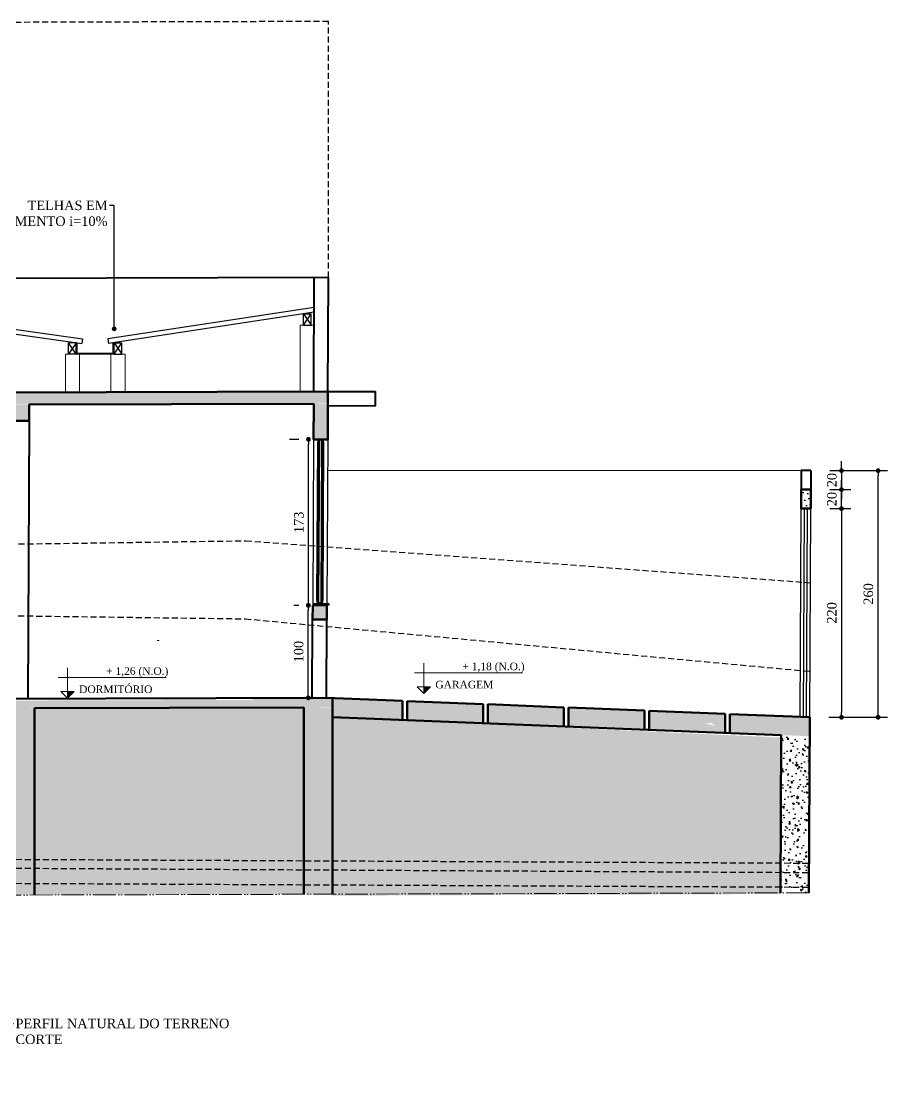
# Model space of a CAD drawing. Header units: millimetres. Extents: x 103208 to 171806, y -164 to 10038.
# Drawn here: x 114773 to 115686, y 837 to 1968 of the extents above; entities that cross this region are included whole.
import ezdxf
from ezdxf import colors
from ezdxf.entities.mleader import LeaderData, LeaderLine
from ezdxf.math import Vec2, Vec3

# ---------------------------------------------------------------- set-up
doc = ezdxf.new("R2010")
doc.units = ezdxf.units.MM
for name, pattern in [('ACAD_ISO05W100', [33, 24, -3, 0, -3, 0, -3]), ('ACAD_ISO06W100', [36, 24, -3, 0, -3, 0, -3, 0, -3]), ('HIDDEN', [9.525, 6.35, -3.175])]:
    doc.linetypes.add(name, pattern=pattern)
for name, color, linetype in [('ACESSORIOS', 2, 'Continuous'), ('Fechamento Varanda', 3, 'Continuous'), ('Piso', 55, 'Continuous'), ('Piso Lay-out', 19, 'Continuous'), ('Portas-Cotas', 2, 'Continuous'), ('Projeção Janela - Viga', 1, 'HIDDEN'), ('Projeção perfil', 74, 'HIDDEN')]:
    doc.layers.add(name, color=color, linetype=linetype)
for name, color, linetype, lineweight in [('Corte Planta', 4, 'ACAD_ISO06W100', 40), ('Fachadas - Varanda', 3, 'Continuous', 30), ('Hachura', 1, 'Continuous', 9), ('MURO', 3, 'Continuous', 0), ('Parede Baixa', 5, 'Continuous', 50), ('Parede Corte', 4, 'Continuous', 40), ('Perfil Natural-1', 241, 'HIDDEN', 25), ('Perfil Natural-2', 40, 'HIDDEN', 25), ('Perfil Natural-4', 150, 'HIDDEN', 25), ('Pilares Sub-solo', 7, 'Continuous', 70), ('Pisos Externos', 15, 'Continuous', 9), ('Portas - Janelas', 2, 'Continuous', 20), ('Projeção Balanço', 2, 'ACAD_ISO05W100', 20)]:
    doc.layers.add(name, color=color, linetype=linetype, lineweight=lineweight)
doc.styles.add('Valéria', font='romantic.ttf', dxfattribs={"height": 10})
doc.styles.add('Valéria1', font='romantic.ttf', dxfattribs={"height": 10})
doc.dimstyles.new('Cota - 50', dxfattribs={"dimtxt": 10, "dimasz": 5, "dimexe": 10, "dimexo": 20, "dimgap": 5, "dimtad": 1, "dimtxsty": 'Valéria', "dimblk": 'DOT', "dimcen": 0, "dimclrd": 12, "dimclre": 12, "dimclrt": 2, "dimazin": 2, "dimtfac": 1, "dimtix": 1, "dimtmove": 0, "dimatfit": 3, "dimldrblk": 'DOT', "dimfxl": 1, "dimarcsym": 0})
pattern_1 = [(95, (403.022, -53.632), (14.009465, 11.755338), [1.905, -20.955]), (40, (403.022, -53.632), (-16.0018453, 11.017673), [1.524, -16.7640584]), (145.451445, (404.19, -52.653), (-1.9923798, 22.7730102), [1.619001, -17.8090245]), (91.1842, (399.43, -50.04), (22.1410243, 16.1953413), [2.8575, -31.4325]), (141.635558, (401.275, -48.69), (-0.708662, 34.2826764), [2.428502, -26.713561]), (36.18415, (399.43, -50.04), (-0.708662, 34.2826764), [2.285997, -25.145973]), (66, (402.124, -49.142), (17.951998, 3.489515), [1.905, -20.955]), (11, (402.124, -49.142), (-8.6539927, 17.3941193), [1.524, -16.764]), (116.451445, (403.62, -48.852), (9.2980052, 20.8836343), [1.619001, -17.8089938]), (82.5, (403.022, -53.6324), (-5.7605469, 6.19734137), [0, -16.5608, 0, -17.018, 0, -16.8275]), (52.5, (403.022, -53.632), (-2.3589727, 11.8087), [0, -9.7028, 0, -16.1798, 0, -6.4135]), (12.5, (399.0165, -57.6376), (9.9927863, 9.18261956), [0, -6.35, 0, -19.812, 0, -26.289]), (2.5, (397.22, -59.434), (8.6763904, 12.2722393), [0, -8.255, 0, -13.1572, 0, -18.669])]

# ---------------------------------------------------------------- blocks, each defined once
blk = doc.blocks.new('_Dot')
at = {"color": 0, "linetype": 'ByBlock', "lineweight": -2}
blk.add_line((-0.5, 0), (-1, 0), dxfattribs=at)
at = {"color": 0, "linetype": 'ByBlock', "const_width": 0.5}
blk.add_lwpolyline([(-0.25, 0, 1), (0.25, 0, 1)], format="xyb", close=True, dxfattribs=at)
blk = doc.blocks.new('*D916')
at = {"color": 12, "lineweight": -2, "transparency": 16777216}
for p, q in [((115625.1, 1494.8), (115685.9, 1494.8)), ((115675.9, 1239.8), (115675.9, 1489.8)), ((115623.9, 1234.8), (115685.9, 1234.8))]:
    blk.add_line(p, q, dxfattribs=at)
at = {"layer": 'Defpoints', "color": 0, "transparency": 16777216}
for p in [(115605.1, 1494.8, -483911.6), (115675.9, 1494.8), (115603.9, 1234.8, -2022457.1)]:
    blk.add_point(p, dxfattribs=at)
at = {"color": 12, "lineweight": -2, "transparency": 16777216, "xscale": 5, "yscale": 5, "zscale": 5}
for p, rotation in [((115675.9, 1494.8), 90), ((115675.9, 1234.8), 270)]:
    blk.add_blockref('_Dot', p, dxfattribs=dict(at, rotation=rotation))
at = {"color": 2, "transparency": 16777216, "insert": (115665.7, 1364.8), "char_height": 10, "attachment_point": 5, "rotation": 90, "style": 'Valéria'}
blk.add_mtext('260', dxfattribs=at)
blk = doc.blocks.new('*D906')
at = {"color": 12, "lineweight": -2, "transparency": 16777216}
for p, q in [((115637.3, 1479.8), (115637.3, 1484.8)), ((115625, 1474.8), (115647.3, 1474.8)), ((115637.3, 1454.8), (115637.3, 1474.8)), ((115624.9, 1454.8), (115647.3, 1454.8)), ((115637.3, 1449.8), (115637.3, 1444.8))]:
    blk.add_line(p, q, dxfattribs=at)
at = {"layer": 'Defpoints', "color": 0, "transparency": 16777216}
for p in [(115605, 1474.8, -441277.7), (115637.3, 1474.8), (115604.9, 1454.8, -429825.2)]:
    blk.add_point(p, dxfattribs=at)
at = {"color": 12, "lineweight": -2, "transparency": 16777216, "xscale": 5, "yscale": 5, "zscale": 5}
for p, rotation in [((115637.3, 1474.8), 270), ((115637.3, 1454.8), 90)]:
    blk.add_blockref('_Dot', p, dxfattribs=dict(at, rotation=rotation))
at = {"color": 2, "transparency": 16777216, "insert": (115627.2, 1464.8), "char_height": 10, "attachment_point": 5, "rotation": 90, "style": 'Valéria'}
blk.add_mtext('20', dxfattribs=at)
blk = doc.blocks.new('*D920')
at = {"color": 12, "lineweight": -2, "transparency": 16777216}
for p, q in [((115637.3, 1499.8), (115637.3, 1504.8)), ((115625.1, 1494.8), (115647.3, 1494.8)), ((115637.3, 1494.8), (115637.3, 1474.8)), ((115625.1, 1474.8), (115647.3, 1474.8)), ((115637.3, 1469.8), (115637.3, 1464.8))]:
    blk.add_line(p, q, dxfattribs=at)
at = {"layer": 'Defpoints', "color": 0, "transparency": 16777216}
for p in [(115605.1, 1494.8, -483911.6), (115605.1, 1474.8, -483911.6), (115637.3, 1474.8)]:
    blk.add_point(p, dxfattribs=at)
at = {"color": 12, "lineweight": -2, "transparency": 16777216, "xscale": 5, "yscale": 5, "zscale": 5}
for p, rotation in [((115637.3, 1494.8), 270), ((115637.3, 1474.8), 90)]:
    blk.add_blockref('_Dot', p, dxfattribs=dict(at, rotation=rotation))
at = {"color": 2, "transparency": 16777216, "insert": (115627.2, 1484.8), "char_height": 10, "attachment_point": 5, "rotation": 90, "style": 'Valéria'}
blk.add_mtext('20', dxfattribs=at)
blk = doc.blocks.new('*D921')
at = {"color": 12, "lineweight": -2, "transparency": 16777216}
for p, q in [((115624.9, 1454.8), (115647.3, 1454.8)), ((115637.3, 1449.8), (115637.3, 1239.8)), ((115623.9, 1234.8), (115647.3, 1234.8))]:
    blk.add_line(p, q, dxfattribs=at)
at = {"layer": 'Defpoints', "color": 0, "transparency": 16777216}
for p in [(115604.9, 1454.8, -438101.6), (115603.9, 1234.8, -449353.6), (115637.3, 1234.8)]:
    blk.add_point(p, dxfattribs=at)
at = {"color": 12, "lineweight": -2, "transparency": 16777216, "xscale": 5, "yscale": 5, "zscale": 5}
for p, rotation in [((115637.3, 1454.8), 90), ((115637.3, 1234.8), 270)]:
    blk.add_blockref('_Dot', p, dxfattribs=dict(at, rotation=rotation))
at = {"color": 2, "transparency": 16777216, "insert": (115627.2, 1344.8), "char_height": 10, "attachment_point": 5, "rotation": 90, "style": 'Valéria'}
blk.add_mtext('220', dxfattribs=at)
blk = doc.blocks.new('*D907')
at = {"color": 12, "lineweight": -2, "transparency": 16777216}
for p, q in [((115060.2, 1352.8), (115065.5, 1352.8)), ((115075.5, 1260.3), (115075.5, 1347.8)), ((115068.3, 1255.3), (115065.5, 1255.3))]:
    blk.add_line(p, q, dxfattribs=at)
at = {"layer": 'Defpoints', "color": 0, "transparency": 16777216}
for p in [(115075.5, 1352.8), (115080.2, 1352.8, -231815.6), (115088.3, 1255.3, -441491.8)]:
    blk.add_point(p, dxfattribs=at)
at = {"color": 12, "lineweight": -2, "transparency": 16777216, "xscale": 5, "yscale": 5, "zscale": 5}
for p, rotation in [((115075.5, 1352.8), 90), ((115075.5, 1255.3), 270)]:
    blk.add_blockref('_Dot', p, dxfattribs=dict(at, rotation=rotation))
at = {"color": 2, "transparency": 16777216, "insert": (115065.4, 1304), "char_height": 10, "attachment_point": 5, "rotation": 90, "style": 'Valéria'}
blk.add_mtext('100', dxfattribs=at)
blk = doc.blocks.new('*D908')
at = {"color": 12, "lineweight": -2, "transparency": 16777216}
for p, q in [((115055.7, 1527.8), (115065.7, 1527.8)), ((115075.7, 1357.8), (115075.7, 1522.8)), ((115060.2, 1352.8), (115065.7, 1352.8))]:
    blk.add_line(p, q, dxfattribs=at)
at = {"layer": 'Defpoints', "color": 0, "transparency": 16777216}
for p in [(115075.7, 1527.8, -231961.8), (115075.7, 1527.8), (115080.2, 1352.8, -231815.6)]:
    blk.add_point(p, dxfattribs=at)
at = {"color": 12, "lineweight": -2, "transparency": 16777216, "xscale": 5, "yscale": 5, "zscale": 5}
for p, rotation in [((115075.7, 1527.8), 90), ((115075.7, 1352.8), 270)]:
    blk.add_blockref('_Dot', p, dxfattribs=dict(at, rotation=rotation))
at = {"color": 2, "transparency": 16777216, "insert": (115065.6, 1440.3), "char_height": 10, "attachment_point": 5, "rotation": 90, "style": 'Valéria'}
blk.add_mtext('173', dxfattribs=at)

msp = doc.modelspace()

# ---------------------------------------------------------------- hatches: boundary and pattern name
at = {"layer": 'Hachura'}
h = msp.add_hatch(dxfattribs=at)
h.set_pattern_fill('EARTH', color=256, scale=2, angle=45)
h.set_pattern_definition([(45, (403.755, -55.008), (2e-15, 17.9605122), [12.7, -12.7]), (45, (400.387, -51.64), (2e-15, 17.9605122), [12.7, -12.7]), (45, (397.02, -48.273), (2e-15, 17.9605122), [12.7, -12.7]), (135, (397.02, -46.028), (-17.9605122, 2e-15), [12.7, -12.7]), (135, (400.387, -42.66), (-17.9605122, 2e-15), [12.7, -12.7]), (135, (403.755, -39.292), (-17.9605122, 2e-15), [12.7, -12.7])])
h.paths.add_polyline_path([(113083.17434, 1313.14109), (113111.87858, 1313.14109), (113111.87858, 1041.22231), (113083.17434, 1041.22231)])
h.paths.add_polyline_path([(113142.81835, 1238.31186), (113493.27516, 1238.31186), (113493.27516, 1042.31628), (113142.81835, 1042.31628)])
h.paths.add_polyline_path([(113523.27516, 1239.40314), (113668.27954, 1239.40314), (113668.27954, 1042.81825), (113523.27516, 1042.81825)])
h.paths.add_polyline_path([(113698.27954, 1239.90512), (114095.29023, 1239.90512), (114095.29023, 1044.04307), (113698.27954, 1044.04307)])
h.paths.add_polyline_path([(114125.29023, 1241.12993), (114427.04831, 1243.02789), (114427.04831, 1046.71727), (114125.29023, 1044.81931)])
h.paths.add_polyline_path([(114457.04819, 1243.26461), (114592.05773, 1243.65186), (114592.05773, 1047.03991), (114457.04819, 1046.65266)])
h.paths.add_polyline_path([(114622.05761, 1243.73872), (114756.87541, 1244.18996), (114756.87541, 1047.57639), (114622.05761, 1047.12515)])
h.paths.add_polyline_path([(114786.87541, 1244.07258), (115070.95764, 1244.88742), (115070.95764, 1048.6377), (114786.87541, 1047.82286)])
edge = h.paths.add_edge_path()
edge.add_line((115574.334, 1213.40877), (115100.95764, 1235.02046))
edge.add_line((115100.95764, 1235.02046), (115100.95764, 1046.68746))
edge.add_line((115100.95764, 1046.68746), (115573.74129, 1048.51281))
edge.add_line((115573.74129, 1048.51281), (115574.53307, 1214.62485))
at = {"layer": 'Portas - Janelas'}
for points in [[(114828.90282, 1261.80928), (114821.90282, 1261.80928), (114821.90282, 1254.80928)], [(115204.27459, 1266.71242), (115197.27459, 1266.71242), (115197.27459, 1259.71242)]]:
    msp.add_hatch(color=256, dxfattribs=at).paths.add_polyline_path(points)
at = {"layer": 'Portas-Cotas'}
h = msp.add_hatch(dxfattribs=at)
h.set_pattern_fill('AR-CONC', color=256, scale=0.1, angle=45)
h.set_pattern_definition(pattern_1)
h.paths.add_polyline_path([(113128.60992, 1559.64994), (113113.52852, 1559.64994), (113113.52852, 1542.60661), (113128.60992, 1542.60661)])
h.paths.add_polyline_path([(113516.51963, 1560.7626), (113501.43823, 1560.7626), (113501.43823, 1543.71927), (113516.51963, 1543.71927)])
h.paths.add_polyline_path([(113691.52401, 1561.26457), (113676.44261, 1561.26457), (113676.44261, 1544.22124), (113691.52401, 1544.22124)])
h.paths.add_polyline_path([(114098.5342, 1562.43201), (114123.4538, 1562.43201), (114123.4538, 1545.50342), (114098.5342, 1545.50342)])
h.paths.add_polyline_path([(114436.14107, 1563.2893), (114451.14299, 1563.65635), (114451.14299, 1546.69907), (114436.14107, 1546.33202)])
h.paths.add_polyline_path([(114601.48669, 1564.16244), (114616.4856, 1563.89696), (114616.4856, 1546.93833), (114601.48669, 1547.2038)])
h.paths.add_polyline_path([(114601.59096, 1577.55847), (115096.24377, 1577.87923), (115096.18205, 1564.93026), (114601.529, 1564.55959)])
h.paths.add_polyline_path([(114766.48935, 1564.37318), (114781.48946, 1564.35895), (114781.48946, 1547.30889), (114766.48935, 1547.32312)])
h.paths.add_polyline_path([(115081.0941, 1564.98435), (115096.09767, 1565.696), (115096.09767, 1528.75655), (115081.0941, 1528.04491)])
h.paths.add_polyline_path([(115080.1349, 1352.75405), (115095.13527, 1352.79707), (115095.13527, 1337.83983), (115080.1349, 1337.79681)])
h = msp.add_hatch(dxfattribs=at)
h.set_pattern_fill('AR-CONC', color=256, scale=0.1, angle=45)
h.set_pattern_definition([(95, (17276.272, -849.228), (14.009465, 11.755338), [1.905, -20.955]), (40, (17276.272, -849.228), (-16.0018453, 11.017673), [1.524, -16.7640584]), (145.451445, (17277.44, -848.249), (-1.9923798, 22.7730102), [1.619001, -17.8090245]), (91.1842, (17272.68, -845.636), (22.1410243, 16.1953413), [2.8575, -31.4325]), (141.635558, (17274.525, -844.287), (-0.708662, 34.2826764), [2.428502, -26.713561]), (36.18415, (17272.68, -845.636), (-0.708662, 34.282676), [2.285997, -25.145973]), (66, (17275.374, -844.738), (17.951998, 3.489515), [1.905, -20.955]), (11, (17275.374, -844.738), (-8.6539927, 17.3941193), [1.524, -16.764]), (116.451445, (17276.87, -844.447), (9.2980052, 20.8836343), [1.619001, -17.8089938]), (82.5, (17276.2725, -849.2284), (-5.7605469, 6.19734137), [0, -16.5608, 0, -17.018, 0, -16.8275]), (52.5, (17276.272, -849.228), (-2.3589727, 11.8087), [0, -9.7028, 0, -16.1798, 0, -6.4135]), (12.5, (17272.267, -853.2336), (9.9927863, 9.18261956), [0, -6.35, 0, -19.812, 0, -26.289]), (2.5, (17270.471, -855.03), (8.6763904, 12.2722393), [0, -8.255, 0, -13.1572, 0, -18.669])])
h.paths.add_polyline_path([(115595.03376, 1474.85372), (115604.93832, 1474.85372), (115604.93832, 1454.80605), (115595.03376, 1454.80605)])
h = msp.add_hatch(dxfattribs=at)
h.set_pattern_fill('AR-CONC', color=256, scale=0.1, angle=45)
h.set_pattern_definition(pattern_1)
h.paths.add_polyline_path([(113112.59903, 1347.60314), (113127.13228, 1347.60314), (113127.13228, 1249.64443), (113112.59903, 1249.64443)])
h.paths.add_polyline_path([(113112.59903, 1249.64443), (113141.14597, 1249.64443), (113141.14597, 1042.68377), (113112.59903, 1042.68377)])
h.paths.add_polyline_path([(113142.08499, 1239.68727), (113515.04199, 1240.6925), (113515.04199, 1250.75708), (113142.08499, 1250.75708)])
h.paths.add_polyline_path([(113492.5418, 1240.6925), (113522.5418, 1240.6925), (113522.5418, 1043.77774), (113492.5418, 1043.77774)])
h.paths.add_polyline_path([(113515.04199, 1248.75708), (113675.01209, 1248.75708), (113675.01209, 1241.19448), (113515.04199, 1241.19448)])
h.paths.add_polyline_path([(113667.54618, 1241.19448), (113697.54618, 1241.19448), (113697.54618, 1044.27972), (113667.54618, 1044.27972)])
h.paths.add_polyline_path([(113676.20385, 1249.24732), (115017.63705, 1253.09501), (115016.4792, 1244.97763), (113675.01209, 1241.19448)])
h.paths.add_polyline_path([(114094.55687, 1242.41929), (114124.55687, 1242.41929), (114124.55687, 1045.50453), (114094.55687, 1045.50453)])
h.paths.add_polyline_path([(114427.04831, 1243.32915), (114457.04819, 1243.4152), (114457.04819, 1046.50206), (114427.04831, 1046.41601)])
h.paths.add_polyline_path([(114592.0576, 1243.84629), (114622.05761, 1243.88851), (114622.05761, 1046.97537), (114592.0576, 1046.93315)])
h.paths.add_polyline_path([(114756.87541, 1244.18351), (114786.87541, 1244.42661), (114786.87541, 1047.46882), (114756.87541, 1047.22573)])
h.paths.add_polyline_path([(115070.95764, 1245.21994), (115100.95764, 1244.97763), (115100.95764, 1048.06287), (115070.95764, 1048.30518)])
h = msp.add_hatch(dxfattribs=at)
h.set_pattern_fill('AR-CONC', color=256, scale=0.1, angle=45)
h.set_pattern_definition([(95, (17265.645, -2207.574), (14.009465, 11.755338), [1.905, -20.955]), (40, (17265.645, -2207.574), (-16.0018453, 11.017673), [1.524, -16.7640584]), (145.451445, (17266.812, -2206.594), (-1.9923798, 22.7730102), [1.619001, -17.8090245]), (91.1842, (17262.053, -2203.982), (22.1410243, 16.1953413), [2.8575, -31.4325]), (141.635558, (17263.898, -2202.632), (-0.708662, 34.2826764), [2.428502, -26.713561]), (36.18415, (17262.053, -2203.982), (-0.708662, 34.282676), [2.285997, -25.145973]), (66, (17264.747, -2203.084), (17.951998, 3.489515), [1.905, -20.955]), (11, (17264.747, -2203.084), (-8.6539927, 17.3941193), [1.524, -16.764]), (116.451445, (17266.243, -2202.793), (9.2980052, 20.8836343), [1.619001, -17.8089938]), (82.5, (17265.645, -2207.574), (-5.7605469, 6.19734137), [0, -16.5608, 0, -17.018, 0, -16.8275]), (52.5, (17265.645, -2207.574), (-2.3589727, 11.8087), [0, -9.7028, 0, -16.1798, 0, -6.4135]), (12.5, (17261.64, -2211.579), (9.9927863, 9.18261956), [0, -6.35, 0, -19.812, 0, -26.289]), (2.5, (17259.844, -2213.375), (8.6763904, 12.2722393), [0, -8.255, 0, -13.1572, 0, -18.669])])
h.paths.add_polyline_path([(115100.96602, 1255.2881), (115017.09845, 1255.18023), (115015.95752, 1245.06218), (115100.94926, 1245.28069)])
h.paths.add_polyline_path([(115174.70086, 1252.07029), (115100.95764, 1255.03663), (115100.95764, 1235.02046), (115174.66734, 1232.05547)])
h.paths.add_polyline_path([(115259.69526, 1248.65137), (115179.70053, 1251.86918), (115179.66701, 1231.85435), (115259.66173, 1228.63654)])
h.paths.add_polyline_path([(115344.68965, 1245.23245), (115264.69493, 1248.45026), (115264.6614, 1228.43543), (115344.65613, 1225.21762)])
h.paths.add_polyline_path([(115429.68404, 1241.81352), (115349.68932, 1245.03133), (115349.6558, 1225.01651), (115429.65052, 1221.7987)])
h.paths.add_polyline_path([(115514.67843, 1238.3946), (115434.68371, 1241.61241), (115434.65019, 1221.59759), (115514.64491, 1218.37978)])
h.paths.add_polyline_path([(115573.8951, 1236.0126), (115519.67811, 1238.19349), (115519.64458, 1218.17866), (115573.79971, 1216.00026)])
h.paths.add_polyline_path([(115501.1358, 1228.37258), (115490.85048, 1228.44898), (115493.21799, 1228.42169), (115504.44972, 1225.64728)], flags=16)
h.paths.add_polyline_path([(115603.88969, 1234.80605), (115573.8951, 1236.0126), (115573.79971, 1216.00026), (115603.08583, 1214.82222)])
h = msp.add_hatch(dxfattribs=at)
h.set_pattern_fill('AR-CONC', color=256, scale=0.1, angle=45)
h.set_pattern_definition([(95, (17265.417, -2255.372), (14.009465, 11.755338), [1.905, -20.955]), (40, (17265.417, -2255.372), (-16.0018453, 11.017673), [1.524, -16.7640584]), (145.451445, (17266.585, -2254.393), (-1.9923798, 22.7730102), [1.619001, -17.8090245]), (91.1842, (17261.825, -2251.78), (22.1410243, 16.1953413), [2.8575, -31.4325]), (141.635558, (17263.67, -2250.43), (-0.708662, 34.2826764), [2.428502, -26.713561]), (36.18415, (17261.825, -2251.78), (-0.708662, 34.282676), [2.285997, -25.145973]), (66, (17264.519, -2250.882), (17.951998, 3.489515), [1.905, -20.955]), (11, (17264.52, -2250.882), (-8.6539927, 17.3941193), [1.524, -16.764]), (116.451445, (17266.015, -2250.591), (9.2980052, 20.8836343), [1.619001, -17.8089938]), (82.5, (17265.417, -2255.3723), (-5.7605469, 6.19734137), [0, -16.5608, 0, -17.018, 0, -16.8275]), (52.5, (17265.417, -2255.372), (-2.3589727, 11.8087), [0, -9.7028, 0, -16.1798, 0, -6.4135]), (12.5, (17261.412, -2259.3775), (9.9927863, 9.18261956), [0, -6.35, 0, -19.812, 0, -26.289]), (2.5, (17259.616, -2261.174), (8.6763904, 12.2722393), [0, -8.255, 0, -13.1572, 0, -18.669])])
h.paths.add_polyline_path([(115603.0076, 1049.74523), (115573.69991, 1049.74523), (115573.74455, 1215.41302), (115603.05223, 1215.41302)])

# ---------------------------------------------------------------- linework, layer by layer
msp.add_line((114986.4792, 1255.02069, -477098.82263), (114986.4792, 1254.97767, -477098.82263))
at = {"layer": 'ACESSORIOS'}
for p, q in [((114616.33442, 1665.20042, -261596.86153), (114837.7198, 1633.65523, -456798.69275)), ((115081.66761, 1666.83553, -265114.22599), (114864.2588, 1633.59579, -456798.43112)), ((114616.34891, 1660.14785, -262231.5456), (114837.01447, 1628.70523, -456798.69275)), ((115081.64349, 1661.77374, -265801.75577), (114865.01447, 1628.65323, -456798.43112)), ((114837.7198, 1633.65523, -456798.69275), (114837.01447, 1628.70523, -456798.69275)), ((114864.2588, 1633.59579, -456798.43112), (114865.01447, 1628.65323, -456798.43112)), ((115081.0048, 1527.77867, -277069.23817), (115080.18018, 1354.7756, -276924.71728)), ((115096.00497, 1527.77867, -278710.48073), (115095.18055, 1354.81862, -278565.99579)), ((115598.53358, 1474.80605, -244325.37162), (115598.53372, 1474.83704, -244325.3975)), ((115601.53361, 1474.80605, -244325.38357), (115601.53369, 1474.82274, -244325.3975)), ((115597.39086, 1235.06747, -244125.10216), (115598.43825, 1454.80605, -244308.6643)), ((115600.39032, 1234.94682, -244125.01332), (115601.43828, 1454.80605, -244308.67625)), ((115080.18018, 1354.7756, -276924.71728), (115080.17065, 1352.77556, -276923.04652)), ((115080.18018, 1354.7756, -276924.71728), (115097.1806, 1354.82436, -278784.83292)), ((115096.55714, 1352.82432, -278564.33778), (115095.17102, 1352.81859, -278564.32502)), ((115096.73598, 1352.94719, -278564.33778), (115096.55714, 1352.94719, -278564.33778)), ((115096.55714, 1352.94719, -278564.33778), (115096.55714, 1352.82432, -278564.33778)), ((115096.73598, 1352.82432, -278564.33778), (115096.73598, 1352.94719, -278564.33778)), ((115097.17107, 1352.82432, -278564.33778), (115096.73598, 1352.82432, -278564.33778)), ((115097.1806, 1354.82436, -278566.00854), (115097.17107, 1352.82432, -278564.33778))]:
    msp.add_line(p, q, dxfattribs=at)
at = {"layer": 'Corte Planta'}
for p, q in [((115605.12898, 1494.80605, -278682.93653), (115595.03354, 1494.80605, -278682.93653)), ((115595.03354, 1494.80605, -278682.93653), (115595.03354, 1474.80605, -244298.1036)), ((115605.12898, 1494.80605, -278682.93653), (115605.03365, 1474.80605, -278682.93653))]:
    msp.add_line(p, q, dxfattribs=at)
at = {"layer": 'Fachadas - Varanda'}
for p, q in [((115595.03354, 1474.80605, -244325.35769), (115595.03376, 1474.85372, -244325.3975)), ((115593.89149, 1235.20823, -244125.20582), (115594.93821, 1454.80605, -244308.65037)), ((115603.88969, 1234.80605, -244124.90966), (115604.93832, 1454.80605, -244308.69018))]:
    msp.add_line(p, q, dxfattribs=at)
at = {"layer": 'Fechamento Varanda'}
for p, q in [((115070.57464, 1660.08142, -275560.89798), (115078.57464, 1660.08142, -275560.89798)), ((115070.57464, 1648.08142, -275560.89798), (115070.57464, 1660.08142, -275560.89798)), ((115078.57464, 1648.08142, -275560.89798), (115078.57464, 1660.08142, -275560.89798)), ((115070.57464, 1648.08142, -275560.89798), (115078.57464, 1648.08142, -275560.89798)), ((114831.01447, 1629.51768, -452390.04949), (114823.01447, 1629.51768, -452390.04949)), ((114823.01447, 1617.51768, -452390.04949), (114823.01447, 1629.51768, -452390.04949)), ((114831.01447, 1617.51768, -452390.04949), (114831.01447, 1629.51768, -452390.04949)), ((114871.01447, 1629.51768, -452390.04949), (114879.01447, 1629.51768, -452390.04949)), ((114871.01447, 1617.51768, -452390.04949), (114871.01447, 1629.51768, -452390.04949)), ((114879.01447, 1617.51768, -452390.04949), (114879.01447, 1629.51768, -452390.04949)), ((114831.01447, 1617.51768, -452390.04949), (114823.01447, 1617.51768, -452390.04949)), ((114871.01447, 1617.51768, -452390.04949), (114879.01447, 1617.51768, -452390.04949))]:
    msp.add_line(p, q, dxfattribs=at)
at = {"layer": 'Hachura'}
for p, q in [((115085.50488, 1527.77867, -277069.23817), (115085.50488, 1524.77867, -277069.23817)), ((115091.50488, 1527.77867, -277069.23817), (115091.50488, 1524.77867, -277069.23817)), ((115085.50488, 1524.77867, -277069.23817), (115086.50488, 1524.77867, -277069.23817)), ((115086.50488, 1526.77867, -277069.23817), (115090.50488, 1526.77867, -277069.23817)), ((115086.50488, 1526.77867, -277069.23817), (115086.50488, 1524.77867, -277069.23817)), ((115087.51477, 1526.77867, -277061.12131), (115086.6705, 1355.77144, -277753.43342)), ((115088.67048, 1355.77144, -277753.4734), (115089.51475, 1526.77867, -277061.16128)), ((115090.50488, 1526.77867, -277069.23817), (115090.50488, 1524.77867, -277069.23817)), ((115090.50488, 1524.77867, -277069.23817), (115091.50488, 1524.77867, -277069.23817)), ((115084.68037, 1357.77144, -277745.35653), (115085.68037, 1357.77144, -277745.35653)), ((115084.68037, 1354.77144, -277745.35653), (115084.68037, 1357.77144, -277745.35653)), ((115085.68037, 1355.77144, -277745.35653), (115085.68037, 1357.77144, -277745.35653)), ((115089.68037, 1357.77144, -277745.35653), (115090.68037, 1357.77144, -277745.35653)), ((115089.68037, 1355.77144, -277745.35653), (115089.68037, 1357.77144, -277745.35653)), ((115090.68037, 1354.77144, -277745.35653), (115090.68037, 1357.77144, -277745.35653)), ((115085.68037, 1355.77144, -277745.35653), (115089.68037, 1355.77144, -277745.35653)), ((115197.27459, 1259.71242, -726400.85904), (115197.27459, 1291.71242, -726400.85904)), ((114821.90282, 1254.80928, -456356.1432), (114821.90282, 1286.80928, -456356.1432)), ((115187.27459, 1281.71242, -726400.85904), (115301.17432, 1281.71242, -726400.85904)), ((114811.90282, 1276.80928, -456356.1432), (114925.80255, 1276.80928, -456356.1432)), ((114814.90282, 1261.80928, -456356.1432), (114828.90282, 1261.80928, -456356.1432)), ((114814.90282, 1261.80928, -456356.1432), (114821.90282, 1254.80928, -456356.1432)), ((114828.90282, 1261.80928, -456356.1432), (114821.90282, 1254.80928, -456356.1432)), ((115190.27459, 1266.71242, -726400.85904), (115204.27459, 1266.71242, -726400.85904)), ((115190.27459, 1266.71242, -726400.85904), (115197.27459, 1259.71242, -726400.85904)), ((115204.27459, 1266.71242, -726400.85904), (115197.27459, 1259.71242, -726400.85904))]:
    msp.add_line(p, q, dxfattribs=at)
at = {"layer": 'MURO'}
msp.add_line((115595.2242, 1494.80605, -278682.93653), (115095.8478, 1494.80605, -278682.93653), dxfattribs=at)
at = {"layer": 'Parede Baixa'}
for p, q in [((115096.24575, 1578.29385, -487569.15389), (114601.5877, 1576.875, -433445.73415)), ((115096.00497, 1527.77867, -278710.48073), (115096.24575, 1578.29385, -278752.67939)), ((114781.44867, 1547.27675, -135902.17339), (114781.53024, 1564.39108, -291806.27694)), ((115081.18341, 1565.25059, -485917.01543), (114781.53024, 1564.39108, -453130.21624)), ((115081.0048, 1527.77867, -277069.23817), (115081.18341, 1565.25059, -277100.54094)), ((114766.44884, 1547.34825, -135902.17339), (114781.44867, 1547.27675, -135902.17339)), ((115081.0048, 1527.77867, -277069.23817), (115096.00497, 1527.77867, -277069.23817)), ((115594.93821, 1454.80605, -232845.59059), (115595.03354, 1474.80605, -244298.1036)), ((115605.03365, 1474.80605, -278682.93653), (115595.03354, 1474.80605, -278682.93653)), ((115604.93832, 1454.80605, -232872.8845), (115605.03365, 1474.80605, -244325.3975)), ((115594.93821, 1454.80605, -1817228.37492), (115604.93832, 1454.80605, -1817228.37492)), ((115080.17065, 1352.77556, -276923.04652), (115080.09915, 1337.77529, -276910.51581)), ((115080.17065, 1352.77556, -276923.04652), (115095.17102, 1352.81859, -278564.32502)), ((115095.17102, 1352.81859, -278564.32502), (115095.09952, 1337.81832, -278551.79431)), ((115080.09915, 1337.77529, -276910.51581), (115095.09952, 1337.81832, -278551.79431)), ((115094.70614, 1255.2881, -487299.32587), (114702.17171, 1254.16218, -444349.84556)), ((115070.95764, 1245.21994, -484697.72519), (114786.87541, 1244.4051, -453614.6335)), ((114786.87541, 1244.44812, -421764.3583), (114786.87541, 1047.44731, -421764.3583)), ((115070.95764, 1245.26297, -487161.15052), (115070.95764, 1048.26216, -487161.15052)), ((115094.70614, 1255.2881, -487299.32587), (115174.70086, 1252.07029, -449095.67604)), ((115100.95764, 1255.03663, -487161.15052), (115100.95764, 1048.34821, -487161.15052)), ((115174.70086, 1252.07029, -487716.7904), (115174.66734, 1232.05547, -490426.25502)), ((115179.70053, 1251.86918, -487742.88194), (115179.66701, 1231.85435, -490452.34655)), ((115179.70053, 1251.86918, -446707.94793), (115259.69526, 1248.65137, -408504.2981)), ((115259.69526, 1248.65137, -488160.34647), (115259.66173, 1228.63654, -490869.81108)), ((115264.69493, 1248.45026, -488186.438), (115264.6614, 1228.43543, -490895.90262)), ((115264.69493, 1248.45026, -406116.56998), (115344.68965, 1245.23245, -367912.92015)), ((115344.68965, 1245.23245, -488603.90253), (115344.65613, 1225.21762, -491313.36715)), ((115349.68932, 1245.03133, -488629.99407), (115349.6558, 1225.01651, -491339.45868)), ((115349.68932, 1245.03133, -365525.19204), (115429.68404, 1241.81352, -327321.54221)), ((115100.95764, 1235.02046, -483929.85165), (115573.79971, 1216.00026, -258111.29233)), ((115429.68404, 1241.81352, -489047.4586), (115429.65052, 1221.7987, -491756.92321)), ((115434.68371, 1241.61241, -489073.55013), (115434.65019, 1221.59759, -491783.01474)), ((115434.68371, 1241.61241, -324933.81409), (115514.67843, 1238.3946, -286730.16426)), ((115514.67843, 1238.3946, -489491.01466), (115514.64491, 1218.37978, -492200.47928)), ((115519.67811, 1238.19349, -489517.10619), (115519.64458, 1218.17866, -492226.57081)), ((115519.67811, 1238.19349, -284342.43615), (115603.88969, 1234.80605, -244124.90966)), ((115603.0076, 1049.74523, -593547.81501), (115603.88969, 1234.80605, -579268.70984)), ((115573.00794, 1049.88823, -593547.81501), (115573.79971, 1216.00026, -580730.77924))]:
    msp.add_line(p, q, dxfattribs=at)
at = {"layer": 'Parede Corte'}
for p, q in [((115096.81774, 1698.29598, -487669.39959), (114601.2435, 1696.8745, -433445.73415)), ((115081.24537, 1578.25082, -353575.56516), (115081.81736, 1698.25295, -344316.32231)), ((115096.2452, 1578.17932, -353575.56516), (115096.81774, 1698.29598, -344307.48583)), ((115096.24575, 1578.29385, -278752.67939), (115146.24518, 1578.05552, -278752.67939)), ((115146.17368, 1563.05569, -278740.14904), (115146.24518, 1578.05552, -278752.67939)), ((115096.17425, 1563.29402, -278752.67939), (115146.17368, 1563.05569, -278752.67939)), ((114781.44867, 1547.27675, -135902.17339), (114780.0526, 1254.38557, -164760.08147)), ((115079.70577, 1255.24508, -378461.60503), (115080.09915, 1337.77529, -372093.65719)), ((115094.70614, 1255.2881, -378452.76855), (115095.09952, 1337.81832, -372084.82072))]:
    msp.add_line(p, q, dxfattribs=at)
at = {"layer": 'Perfil Natural-1'}
msp.add_line((113081.38556, 1093.09132, -10101.27516), (115603.15691, 1081.07129, -10101.27516), dxfattribs=at)
at = {"layer": 'Perfil Natural-2'}
msp.add_line((113081.26493, 1067.78471, -129371.73228), (115603.03629, 1055.76468, -129371.73228), dxfattribs=at)
at = {"layer": 'Perfil Natural-4'}
msp.add_line((113081.34647, 1084.89063, -129877.16438), (115603.10962, 1071.14947, -129877.16438), dxfattribs=at)
at = {"layer": 'Piso'}
for p, q in [((115070.57464, 1660.08142, -275560.89798), (115078.57464, 1648.08142, -275560.89798)), ((115070.57464, 1648.08142, -275560.89798), (115078.57464, 1660.08142, -275560.89798)), ((114831.01447, 1629.51768, -452390.04949), (114823.01447, 1617.51768, -452390.04949)), ((114831.01447, 1617.51768, -452390.04949), (114823.01447, 1629.51768, -452390.04949)), ((114871.01447, 1629.51768, -452390.04949), (114879.01447, 1617.51768, -452390.04949)), ((114871.01447, 1617.51768, -452390.04949), (114879.01447, 1629.51768, -452390.04949)), ((115084.68037, 1357.77144, -277745.35653), (115085.50488, 1524.77867, -277069.23817)), ((115086.50488, 1524.77867, -277069.23817), (115085.68037, 1357.77144, -277745.35653)), ((115089.68037, 1357.77144, -277745.35653), (115090.50488, 1524.77867, -277069.23817)), ((115091.50488, 1524.77867, -277069.23817), (115090.68037, 1357.77144, -277745.35653))]:
    msp.add_line(p, q, dxfattribs=at)
at = {"layer": 'Pisos Externos'}
msp.add_line((114916.3344, 1315.74818, -466718.6042), (114918.3344, 1315.74818, -466718.6042), dxfattribs=at)
at = {"layer": 'Portas - Janelas'}
for p, q in [((115067.07464, 1648.08142, -275560.89798), (115067.07464, 1578.21017, -275560.89798)), ((115067.07464, 1648.08142, -275560.89798), (115070.57464, 1648.08142, -275560.89798)), ((115081.79835, 1648.08142, -275560.89798), (115078.57464, 1648.08142, -275560.89798)), ((114832.01447, 1618.51768, -452390.04949), (114832.01447, 1629.41768, -452390.04949)), ((114870.01447, 1618.51768, -452390.04949), (114870.01447, 1629.41768, -452390.04949)), ((114870.01447, 1618.51768, -452390.04949), (114832.01447, 1618.51768, -452390.04949)), ((114819.51447, 1617.51768, -452390.04949), (114819.51447, 1577.28094, -452390.04949)), ((114819.51447, 1617.51768, -452390.04949), (114823.01447, 1617.51768, -452390.04949)), ((114871.01447, 1617.51768, -452390.04949), (114831.01447, 1617.51768, -452390.04949)), ((114834.51447, 1617.51768, -452390.04949), (114834.51447, 1577.32397, -452390.04949)), ((114867.51447, 1617.51768, -452390.04949), (114867.51447, 1577.41862, -452390.04949)), ((114882.51447, 1617.51768, -452390.04949), (114879.01447, 1617.51768, -452390.04949)), ((114882.51447, 1617.51768, -452390.04949), (114882.51447, 1577.46165, -452390.04949))]:
    msp.add_line(p, q, dxfattribs=at)
at = {"layer": 'Portas-Cotas'}
msp.add_line((114870.01447, 1618.51768, -452390.04949), (114870.01447, 1629.41768, -452390.04949), dxfattribs=at)
at = {"layer": 'Projeção Balanço'}
msp.add_line((115603.0076, 1049.74523, -542850.58533), (113081.14447, 1042.51167, -266918.84339), dxfattribs=at)
at = {"layer": 'Projeção Janela - Viga'}
for p, q in [((115096.81774, 1968.29709, -344392.22283), (114662.81774, 1967.05223, -296905.75349)), ((115096.81774, 1698.29598, -344307.48583), (115096.81774, 1968.29709, -344307.48583)), ((113112.67633, 1363.81939, -244105.43011), (115009.37756, 1338.5778, -244105.43011)), ((115009.03815, 1338.58232, -244105.43011), (115603.78091, 1283.19642, -582408.83749))]:
    msp.add_line(p, q, dxfattribs=at)
at = {"layer": 'Projeção perfil'}
for p, q in [((113112.81852, 1393.65136, -147223.24486), (115009.76993, 1420.89721, -146660.07404)), ((115009.76993, 1420.89721, -146660.07404), (115604.56565, 1376.62165, -582486.88553))]:
    msp.add_line(p, q, dxfattribs=at)

# ---------------------------------------------------------------- texts
at = {"layer": 'Portas - Janelas', "char_height": 8, "attachment_point": 1}
for s, insert, style in [('+ 1,18 (N.O.)', (115237.90805, 1292.41095, -726400.85904), 'Valéria1'), ('+ 1,26 (N.O.)', (114862.53628, 1287.50781, -456356.1432), 'Valéria1'), ('DORMITÓRIO', (114834.03924, 1268.35481, -456356.1432), 'Valéria'), ('GARAGEM', (115209.411, 1273.25794, -726400.85904), 'Valéria')]:
    msp.add_mtext(s, dxfattribs=dict(at, insert=insert, style=style))

# ---------------------------------------------------------------- dimensions: what is measured, and where the dimension line sits
dim = msp.add_linear_dim(base=(115075.65983, 1527.77867, -45107.42714), p1=(115080.17065, 1352.77556, -276923.04652), p2=(115075.65983, 1527.77867, -277069.23817), angle=90, text='173', dimstyle='Cota - 50', override={"dimtmove": 1})
dim.commit()
dim.dimension.update_dxf_attribs({"geometry": '*D908', "text_midpoint": (115065.55628, 1440.27712, -45107.42714)})
for base, p1, p2, picture, middle in [((115637.28846, 1474.80605, 205228.6883), (115605.12898, 1494.80605, -278682.93653), (115605.12898, 1474.80605, -278682.93653), '*D920', (115627.17751, 1484.80605, 205228.6883)), ((115675.86834, 1494.80605, 205228.6883), (115603.88969, 1234.80605, -1817228.37492), (115605.12898, 1494.80605, -278682.93653), '*D916', (115665.72041, 1364.80605, 205228.6883)), ((115637.28846, 1474.80605, 196952.31216), (115604.93832, 1454.80605, -232872.8845), (115605.03365, 1474.80605, -244325.3975), '*D906', (115627.17751, 1464.80605, 196952.31216))]:
    dim = msp.add_linear_dim(base=base, p1=p1, p2=p2, angle=90, dimstyle='Cota - 50')
    dim.commit()
    dim.dimension.update_dxf_attribs({"geometry": picture, "text_midpoint": middle})
dim = msp.add_linear_dim(base=(115637.28846, 1234.80605, 205228.6883), p1=(115604.93832, 1454.80605, -232872.8845), p2=(115603.88969, 1234.80605, -244124.90966), angle=90, dimstyle='Cota - 50', override={"dimtmove": 1})
dim.commit()
dim.dimension.update_dxf_attribs({"geometry": '*D921', "text_midpoint": (115627.17751, 1344.80605, 205228.6883)})
dim = msp.add_linear_dim(base=(115075.49326, 1352.77556, -45107.42714), p1=(115088.3075, 1255.26975, -486599.21322), p2=(115080.17065, 1352.77556, -276923.04652), angle=90, text='100', dimstyle='Cota - 50')
dim.commit()
dim.dimension.update_dxf_attribs({"geometry": '*D907', "text_midpoint": (115065.38231, 1304.02265, -45107.42714)})

# ---------------------------------------------------------------- leaders
at = {"layer": 'Pilares Sub-solo'}
ml = msp.add_multileader_mtext('Standard', dxfattribs=at)
ml.set_content('TELHAS EM\\PFIBROCIMENTO i=10%', color=2, style='Valéria')
ml.set_leader_properties(color=15)
ml.set_arrow_properties(name='DOT')
ml.build(insert=Vec2(0, 0))
ml.multileader.update_dxf_attribs({"dogleg_length": 5, "arrow_head_size": 5})
ctx = ml.context
ctx.base_point, ctx.char_height, ctx.arrow_head_size, ctx.plane_origin = Vec3(114708.84056, 1774.33858, -586575.86372), 10, 5, Vec3(114870.97665, 1666.75567, -586575.86372)
ctx.text_align_type = 2
notes = []
notes.append((ctx, [(0, (1, 1, 0), (114870.97665, 1774.33858, -586575.86372), (-1, 0), 5, [(0, [(114870.97665, 1644.25425, -586575.86372)], 0, [])])]))
ctx.mtext.insert, ctx.mtext.alignment, ctx.mtext.flow_direction = Vec3(114863.97665, 1779.44213, -586575.86372), 3, 5
at = {"layer": 'Piso Lay-out'}
ml = msp.add_multileader_mtext('Standard', dxfattribs=at)
ml.set_content('PERFIL NATURAL DO TERRENO\\PCORTE', color=2, style='Valéria')
ml.set_leader_properties(color=15)
ml.set_arrow_properties(name='DOT')
ml.build(insert=Vec2(0, 0))
ml.multileader.update_dxf_attribs({"dogleg_length": 5, "arrow_head_size": 5})
ctx = ml.context
ctx.base_point, ctx.char_height, ctx.arrow_head_size, ctx.plane_origin = Vec3(114765.03698, 911.90779, -244105.43011), 10, 5, Vec3(114759.15371, 984.57527, -244105.43011)
notes.append((ctx, [(0, (1, 1, 0), (114760.03698, 911.90779, -244105.43011), (1, 0), 5, [(0, [(114760.03698, 1341.89607, -244105.43011)], 0, [])])]))
ctx.mtext.insert, ctx.mtext.flow_direction = Vec3(114767.03698, 917.01134, -244105.43011), 5
for ctx, leaders in notes:
    for number, flags, end, landing, length, lines in leaders:
        leader = LeaderData()
        leader.index, (leader.has_last_leader_line, leader.has_dogleg_vector, leader.attachment_direction) = number, flags
        leader.last_leader_point, leader.dogleg_vector, leader.dogleg_length = Vec3(end), Vec3(landing), length
        for number, points, colour, breaks in lines:
            line = LeaderLine()
            line.index, line.vertices, line.color, line.breaks = number, Vec3.list(points), colors.encode_raw_color(colour), breaks
            leader.lines.append(line)
        ctx.leaders.append(leader)

doc.saveas('drawing.dxf')
